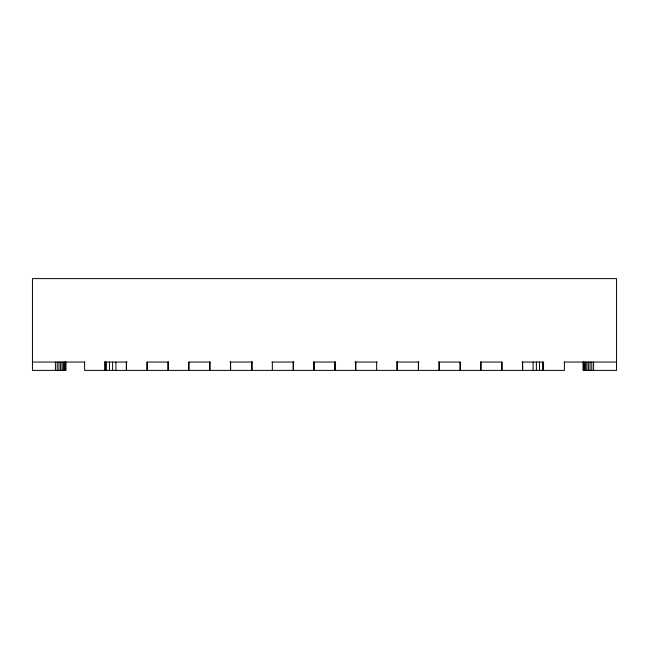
<?xml version="1.0" encoding="UTF-8"?>
<svg xmlns="http://www.w3.org/2000/svg" width="649" height="649" viewBox="0 0 649 649"><rect width="100%" height="100%" fill="white"/><g stroke="black" fill="none" stroke-linecap="round" stroke-linejoin="round"><path stroke-width="0.97" d="M32.45 362.053L84.759 362.053M104.562 362.053L127.034 362.053M168.553 362.053L147.023 362.053L147.023 370.392M210.073 362.053L188.745 362.053L188.745 370.392M229.997 362.053L252.599 362.053M271.842 362.053L294.119 362.053M313.362 362.053L335.638 362.053M354.881 362.053L377.158 362.053M396.401 362.053L419.003 362.053M438.927 362.053L460.255 362.053L460.255 370.392M480.447 362.053L501.977 362.053L501.977 370.392M521.966 362.053L543.538 362.053L543.538 370.392M564.241 362.053L616.55 362.053M593.6 362.053L593.6 370.392M591.791 362.053L591.791 370.392M590.038 362.053L590.038 370.392M588.392 362.053L588.392 370.392M586.899 362.053L586.899 370.392M585.617 362.053L585.617 370.392M584.571 362.053L584.571 370.392M583.8 362.053L583.8 370.392M583.329 362.053L583.329 370.392M583.175 362.053L583.175 370.392L616.55 370.392L616.55 278.608L32.45 278.608L32.45 370.392L65.825 370.392L65.825 362.053M564.395 362.053L564.395 370.392L84.605 370.392L84.605 362.053M542.58 362.053L542.58 370.392M539.554 362.053L539.554 370.392M536.374 362.053L536.374 370.392M533.105 362.053L533.105 370.392M522.68 362.053L522.68 370.392M522.518 362.053L522.518 370.392M501.815 362.053L501.815 370.392M480.958 362.053L480.958 370.392M480.795 362.053L480.795 370.392M460.092 362.053L460.092 370.392M439.235 362.053L439.235 370.392M439.073 362.053L439.073 370.392M418.532 362.053L418.532 370.392M418.37 362.053L418.37 370.392M397.512 362.053L397.512 370.392M397.35 362.053L397.35 370.392M396.88 362.053L396.88 370.392M376.655 362.053L376.655 370.392M355.79 362.053L355.79 370.392M355.636 362.053L355.636 370.392M335.087 362.053L335.087 370.392M334.933 362.053L334.933 370.392M314.067 362.053L314.067 370.392M313.913 362.053L313.913 370.392M293.364 362.053L293.364 370.392M293.21 362.053L293.21 370.392M272.345 362.053L272.345 370.392M252.12 362.053L252.12 370.392M251.65 362.053L251.65 370.392M251.488 362.053L251.488 370.392M230.63 362.053L230.63 370.392M230.468 362.053L230.468 370.392M209.927 362.053L209.927 370.392M209.765 362.053L209.765 370.392M188.908 362.053L188.908 370.392M168.205 362.053L168.205 370.392M168.042 362.053L168.042 370.392M147.185 362.053L147.185 370.392M126.482 362.053L126.482 370.392M126.32 362.053L126.32 370.392M115.895 362.053L115.895 370.392M112.626 362.053L112.626 370.392M109.446 362.053L109.446 370.392M106.42 362.053L106.42 370.392M105.463 362.053L105.463 370.392M105.3 362.053L105.3 370.392M104.83 362.053L104.83 370.392M65.671 362.053L65.671 370.392M65.2 362.053L65.2 370.392M64.429 362.053L64.429 370.392M63.383 362.053L63.383 370.392M62.101 362.053L62.101 370.392M60.608 362.053L60.608 370.392M58.962 362.053L58.962 370.392M57.209 362.053L57.209 370.392M55.4 362.053L55.4 370.392"/></g></svg>
